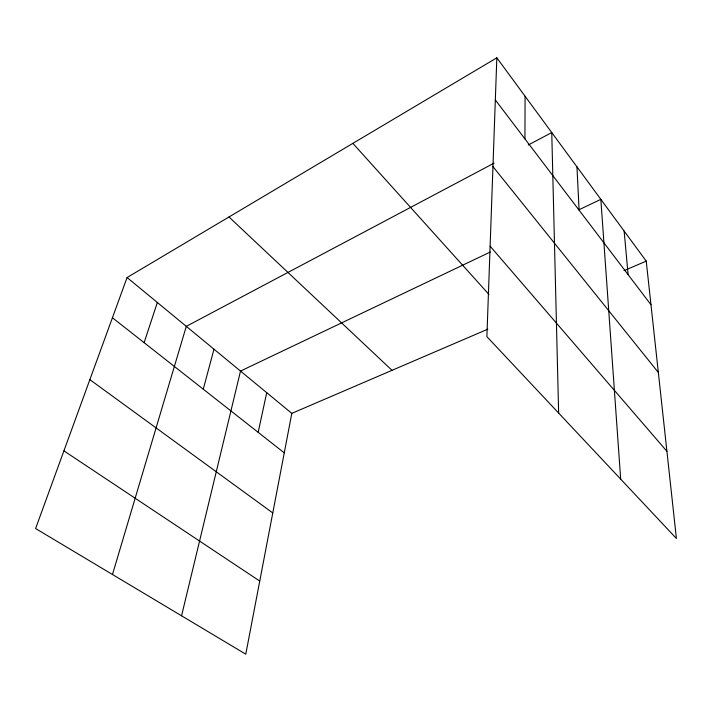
<?xml version="1.0" encoding="UTF-8"?>
<svg xmlns="http://www.w3.org/2000/svg" width="712" height="712" viewBox="0 0 712 712"><rect width="100%" height="100%" fill="white"/><g stroke="black" fill="none" stroke-linecap="round" stroke-linejoin="round"><path stroke-width="1.07" d="M524.94 138.902L525.091 96.262M496.834 57.814L486.892 336.651L676.4 538.486L646.229 261.117L496.834 57.814L127.083 277.529L35.6 528.544L245.773 654.186L291.813 413.369L487.782 329.184M258.18 432.344L266.715 392.668M181.56 615.8L240.523 371.068L490.346 252.003M203.267 389.179L213.992 349.192M112.478 574.495L186.295 326.354L494.066 163.137M144.109 342.668L157.352 302.484M528.295 144.99L551.756 132.548L558.644 413.076M578.99 209.755L600.839 199.342L620.686 479.149M624.032 270.649L646.229 261.117M63.911 450.865L259.747 581.072M89.863 379.647L272.776 512.943M112.425 317.748L284.266 452.859M127.083 277.529L291.813 413.369M228.988 216.973L392.018 370.329M352.867 143.361L488.993 294.474M490.114 246.165L666.922 451.319M492.953 166.608L658.342 372.465M495.329 99.947L650.973 304.736M624.139 231.053L628.1 274.636M576.969 166.857L579.096 210.156"/></g></svg>
